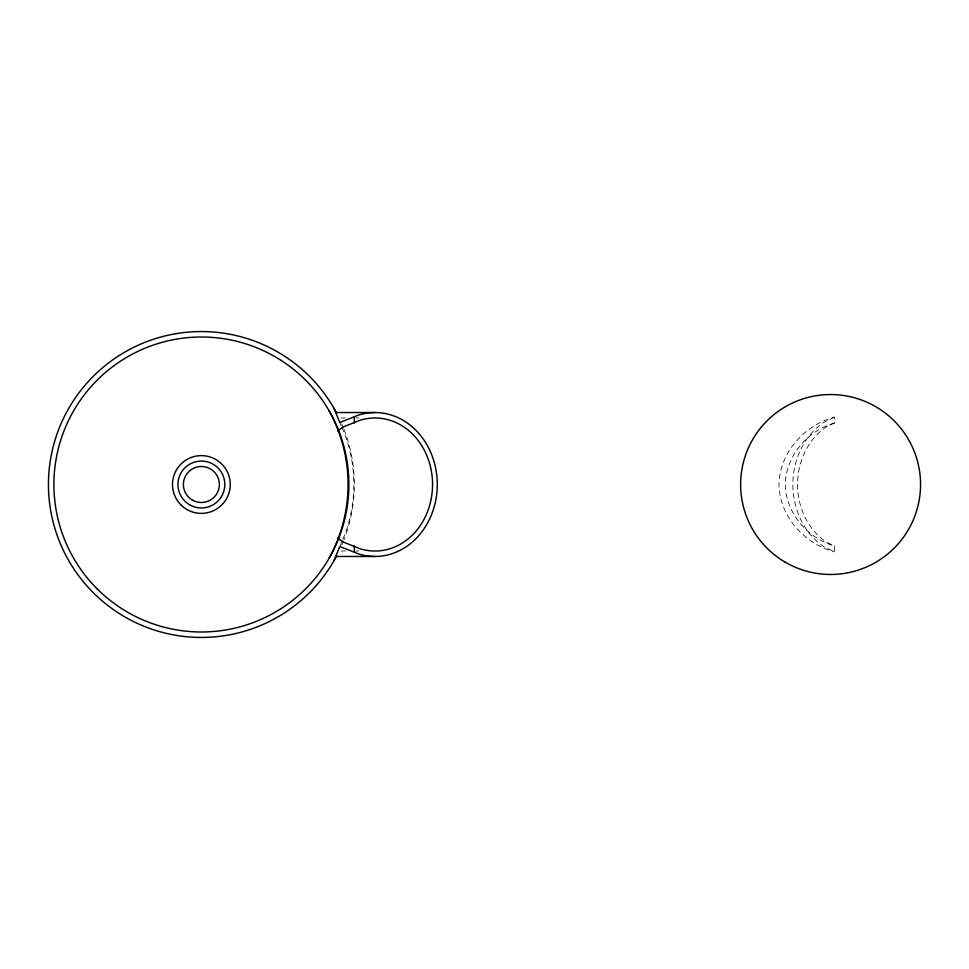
<?xml version="1.0" encoding="UTF-8"?>
<svg xmlns="http://www.w3.org/2000/svg" width="969" height="969" viewBox="0 0 969 969"><rect width="100%" height="100%" fill="white"/><g stroke="black" fill="none" stroke-linecap="round" stroke-linejoin="round"><path stroke-width="0.73" stroke-dasharray="4.84 3.63" d="M340.216 545.559L342.311 540.472M342.844 539.2C357.888 504.243 357.488 461.947 341.791 427.256M834.539 417.142L824.013 422.169A71.972 62.331 -90 0 0 824.013 546.831L834.539 551.858L834.539 546.019L826.363 542.107A66.522 57.607 -90 0 1 826.363 426.893L834.539 422.981L834.539 417.142C804.367 425.149 779.573 452.608 778.955 484.5C779.573 516.392 804.367 543.851 834.539 551.858M834.539 422.981C807.492 430.708 785.847 455.902 785.241 484.5C785.847 513.098 807.492 538.292 834.539 546.019M340.967 417.978L345.4 417.978M355.744 417.978L358.7 417.978M340.967 551.022L345.4 551.022M355.744 551.022L358.7 551.022M339.683 422.169L341.258 425.985M344.056 429.437A152.932 152.932 0 0 1 344.056 539.563M343.511 540.956A152.932 152.932 0 0 1 341.803 545.087M341.803 423.913A152.932 152.932 0 0 1 343.511 428.044"/><path stroke-width="1.45" d="M329.109 558.241C354.363 512.226 354.363 456.774 329.109 410.759M333.833 560.966L339.816 546.516L358.821 554.014A71.972 62.331 -90 0 0 437.273 484.5A71.972 62.331 -90 0 0 358.821 414.986L339.816 422.484L333.833 408.034M337.442 430.866L343.426 426.893L360.044 420.243A66.522 57.607 90 0 1 432.562 484.5A66.522 57.607 90 0 1 360.044 548.757L343.426 542.107L337.442 538.134M335.686 412.528L374.955 412.528M335.686 556.472L374.955 556.472M354.315 417.142L354.315 422.981M354.315 546.019L354.315 551.858M336.679 555.806A152.932 152.932 0 0 1 104.591 602.912A152.932 152.932 0 0 1 104.591 366.088A152.932 152.932 0 0 1 336.679 413.194M192.383 500.077A17.987 17.987 0 0 0 219.369 484.5A17.987 17.987 0 0 0 192.383 468.923A17.987 17.987 0 0 0 192.383 500.077M189.67 504.801A23.438 23.438 0 0 0 224.82 484.5A23.438 23.438 0 0 0 189.67 464.199A23.438 23.438 0 0 0 189.67 504.801M97.094 588.789A147.494 147.494 0 0 0 343.85 522.679A147.494 147.494 0 0 0 163.216 342.033A147.494 147.494 0 0 0 97.094 588.789M180.961 504.922A28.876 28.876 0 0 0 229.278 491.973A28.876 28.876 0 0 0 193.909 456.605A28.876 28.876 0 0 0 180.961 504.922M785.205 562.177A89.96 89.96 0 0 0 920.55 484.972A89.96 89.96 0 0 0 786.016 406.362A89.96 89.96 0 0 0 785.205 562.177"/></g></svg>
